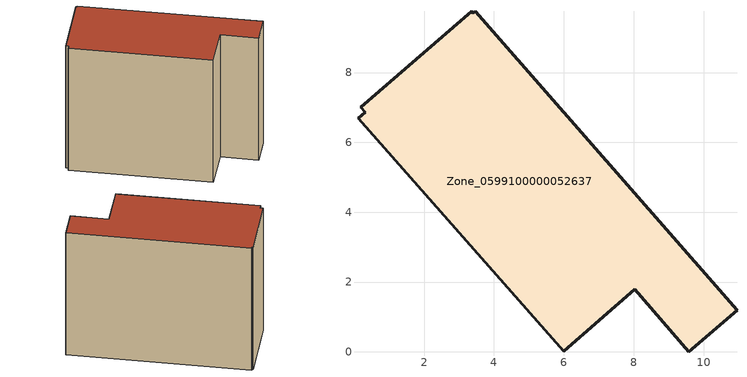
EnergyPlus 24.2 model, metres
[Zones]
Zone_0599100000052637
 floor ground (C_G): 0.19,7 3.36,9.76 3.41,9.7 3.47,9.76 10.96,1.19 9.58,0 8.03,1.79 5.99,0.02 0.12,6.7 0.31,6.87 z0
 wall outside (C_F): 8.03,1.79 9.58,0 10.96,1.19 3.47,9.76 3.41,9.7 3.36,9.76 0.19,7 0.31,6.87 0.12,6.7 5.99,0.02 8.03,1.79 z0:9.01
 roof outside (C_R): 3.36,9.76 0.19,7 0.31,6.87 0.12,6.7 5.99,0.02 8.03,1.79 9.58,0 10.96,1.19 3.47,9.76 3.41,9.7 z9.01
[BUILDING]
Pand.0599100000052637: North Axis=0; Terrain=City; Loads Convergence Tolerance Value=0.04; Temperature Convergence Tolerance Value=0.4; Solar Distribution=FullExterior; Maximum Number of Warmup Days=25; Minimum Number of Warmup Days=1
[Site:Location]
Rotterdam.The.Hague.AP_ZH_NLD Design_Conditions: Latitude=51.96; Longitude=4.45; Time Zone=1; Elevation=-4.5
[SITE:GROUNDTEMPERATURE:BUILDINGSURFACE]
18, 18, 18, 18, 18, 18, 18, 18, 18, 18, 18, 18
[MATERIAL] Thermal Absorptance=0.9; Solar Absorptance=0.7; Visible Absorptance=0.7
Name | Roughness | Thickness | Conductivity | Density | Specific Heat
G.TI.1946 | MediumSmooth | 0.15 | 1 | 540 | 1210
F.TI.1946 | Rough | 0.3 | 0.857143 | 1920 | 840
R.TI.1946 | MediumRough | 0.2 | 0.1 | 1500 | 1000
[CONSTRUCTION]
C_G: G.TI.1946
C_F: F.TI.1946
C_R: R.TI.1946
[ZONE]
Zone_0599100000052637: Type=1; Multiplier=1; Ceiling Height=Autocalculate; Volume=Autocalculate; Floor Area=autocalculate; Part of Total Floor Area=Yes
[ZONEINFILTRATION:DESIGNFLOWRATE]
Infil_Zone_0599100000052637: Zone or ZoneList or Space or SpaceList=Zone_0599100000052637; Schedule=AlwaysOn; Design Flow Rate Calculation Method=Flow/Area; Flow Rate per Floor Area=0.003; Constant Term Coefficient=1; Temperature Term Coefficient=0; Velocity Term Coefficient=0; Velocity Squared Term Coefficient=0
[HVACTEMPLATE:ZONE:IDEALLOADSAIRSYSTEM]
Zone_0599100000052637: Maximum Heating Supply Air Temperature=50; Minimum Cooling Supply Air Temperature=13; Maximum Heating Supply Air Humidity Ratio=0.0156; Minimum Cooling Supply Air Humidity Ratio=0.0077; Heating Limit=NoLimit; Cooling Limit=NoLimit; Dehumidification Control Type=ConstantSensibleHeatRatio; Cooling Sensible Heat Ratio=0.7; Dehumidification Setpoint=60; Humidification Control Type=None; Humidification Setpoint=30; Outdoor Air Method=None; Outdoor Air Flow Rate per Person=0.00944; Outdoor Air Flow Rate per Zone Floor Area=0; Outdoor Air Flow Rate per Zone=0; Demand Controlled Ventilation Type=None; Outdoor Air Economizer Type=NoEconomizer; Heat Recovery Type=None; Sensible Heat Recovery Effectiveness=0.7; Latent Heat Recovery Effectiveness=0.65
[ZONECONTROL:THERMOSTAT]
ThermostatControl_Zone_0599100000052637: Zone or ZoneList=Zone_0599100000052637; Control Type Schedule=DualSetpointControlType; Control 1=Thermostat_Zone_0599100000052637; Temperature Difference Between Cutout And Setpoint=0
[THERMOSTATSETPOINT:DUALSETPOINT]
Thermostat_Zone_0599100000052637: Heating Setpoint Temperature Schedule=HeatingSetpoint_Zone_0599100000052637; Cooling Setpoint Temperature Schedule=CoolingSetpoint_Zone_0599100000052637
[SCHEDULE:COMPACT]
HeatingSetpoint_Zone_0599100000052637: Through: 12/31, For: AllDays, Until: 24:00, 21
CoolingSetpoint_Zone_0599100000052637: Through: 12/31, For: AllDays, Until: 24:00, 24
DualSetpointControlType: Through: 12/31, For: AllDays, Until: 24:00, 4
AlwaysOn: Through: 12/31, For: AllDays, Until: 24:00, 1
